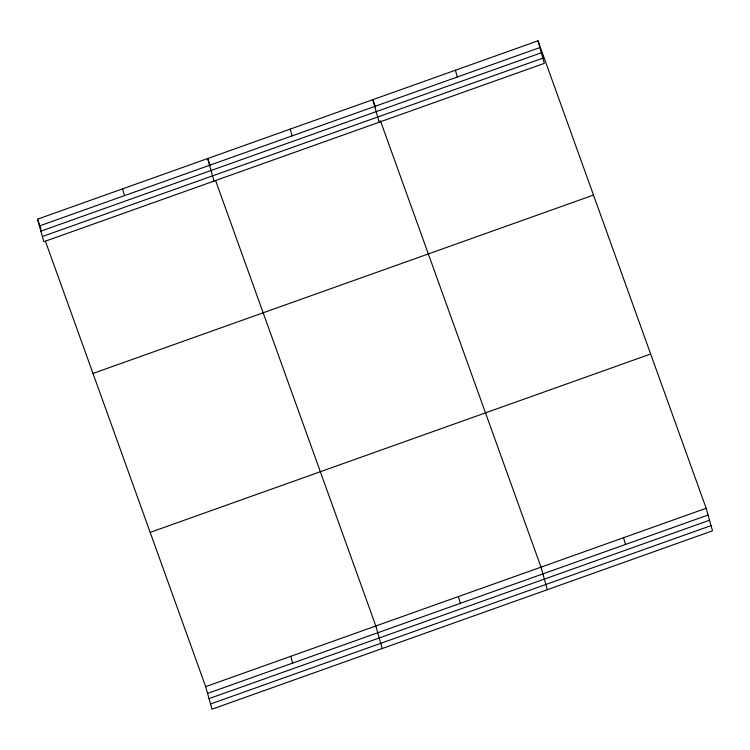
<?xml version="1.0" encoding="UTF-8"?>
<svg xmlns="http://www.w3.org/2000/svg" width="750" height="750" viewBox="0 0 750 750"><rect width="100%" height="100%" fill="white"/><g stroke="black" fill="none" stroke-linecap="round" stroke-linejoin="round"><path stroke-width="1.12" d="M537.994 40.809L544.331 63.356L43.837 241.725L37.5 219.178L537.994 40.809L706.163 508.275L712.5 530.822L212.006 709.191L205.669 686.644L45.431 241.219M39.403 225.947L539.897 47.569M40.866 231.15L541.359 52.781M42.375 236.522L542.869 58.144M93 373.444L593.484 195.075M150.169 532.378L650.662 354.009M205.669 686.644L706.163 508.275M207.572 693.413L708.066 515.034M209.034 698.616L709.528 520.247M210.544 703.987L711.038 525.609M375.609 107.381L372.834 99.675L379.172 122.222M380.363 120.609L541.003 567.131L547.341 589.678M210.047 165.141L207.666 158.531L214.003 181.078M215.597 180.572L375.834 625.997L382.172 648.544M37.5 219.178L41.072 229.097M623.578 537.703L625.481 544.472M455.409 70.237L457.312 77.006M458.419 596.569L460.322 603.328M290.25 129.103L292.153 135.862M290.756 656.325L292.65 663.084M122.587 188.859L124.481 195.619"/></g></svg>
